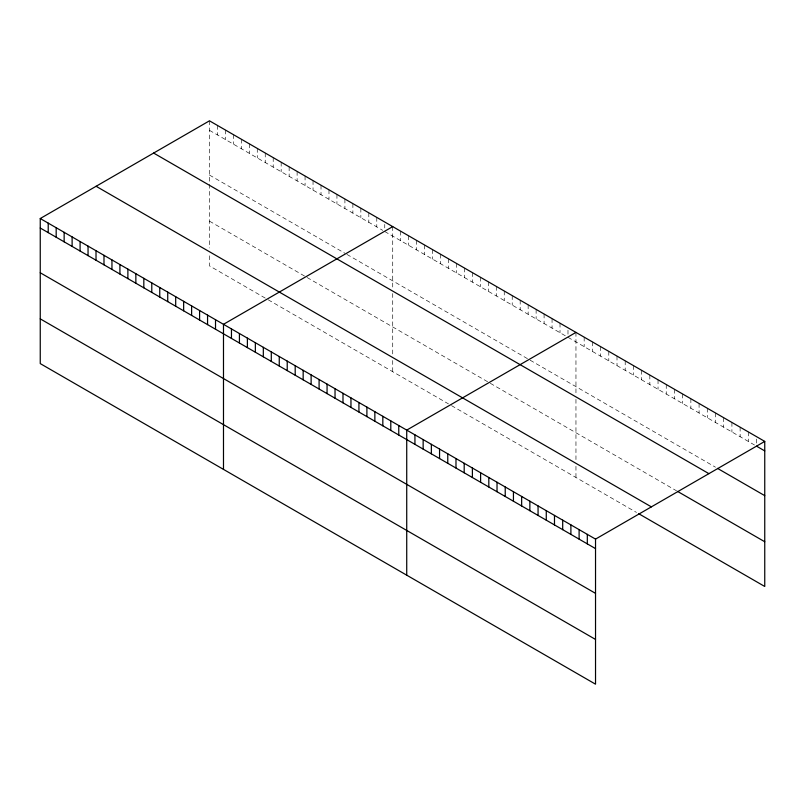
<?xml version="1.0" encoding="UTF-8"?>
<svg xmlns="http://www.w3.org/2000/svg" width="805" height="805" viewBox="0 0 805 805"><rect width="100%" height="100%" fill="white"/><g stroke="black" fill="none" stroke-linecap="round" stroke-linejoin="round"><path stroke-width="0.6" stroke-dasharray="4.03 3.02" d="M209.471 130.33L382.757 230.371M384.75 231.518L565.996 336.168M567.988 337.315L754.486 444.994M209.471 175.067L344.912 253.263M346.905 254.41L528.15 359.05M530.143 360.207L715.504 467.212M209.471 221.154L305.075 276.356M307.067 277.504L488.323 382.144M490.315 383.301L676.512 490.798M265.248 298.092L209.471 265.892L209.471 254.712M268.236 299.812L448.486 403.889M451.474 405.609L636.493 512.433M756.539 439.047L756.539 443.797M748.338 431.923L748.338 441.432M740.127 427.183L740.127 436.692M731.916 422.454L731.916 431.953M723.705 417.715L723.705 427.214M715.504 412.975L715.504 422.474M707.293 408.236L707.293 417.745M699.082 403.496L699.082 413.005M690.871 398.757L690.871 408.266M682.67 394.017L682.67 403.526M674.459 389.278L674.459 398.787M666.248 384.538L666.248 394.048M658.037 379.799L658.037 389.308M649.836 375.06L649.836 384.569M641.625 370.32L641.625 379.829M633.414 365.581L633.414 375.09M625.203 360.841L625.203 370.35M617.002 356.102L617.002 365.611M608.791 351.362L608.791 360.871M600.58 346.623L600.58 356.132M592.369 341.884L592.369 351.393M584.168 337.144L584.168 346.653M575.957 332.405L575.957 394.722M575.957 399.33L575.957 459.585M575.957 466.296L575.957 477.476M567.988 330.181L567.988 334.94M560.018 323.208L560.018 332.717M552.059 318.609L552.059 328.118M544.089 314.01L544.089 323.519M536.12 309.412L536.12 318.921M528.15 304.813L528.15 314.312M520.191 300.205L520.191 309.714M512.222 295.606L512.222 305.115M504.252 291.007L504.252 300.517M496.283 286.409L496.283 295.918M488.323 281.81L488.323 291.319M480.354 277.212L480.354 286.721M472.384 272.613L472.384 282.122M464.415 268.015L464.415 277.524M456.455 263.416L456.455 272.915M448.486 258.808L448.486 268.317M440.516 254.209L440.516 263.718M432.547 249.61L432.547 259.119M424.587 245.012L424.587 254.521M416.618 240.413L416.618 249.922M408.648 235.815L408.648 245.324M400.679 231.216L400.679 240.725M392.719 226.618L392.719 288.925M392.719 293.533L392.719 356.031M392.719 360.499L392.719 371.689M384.75 224.394L384.75 227.956M376.78 217.41L376.78 226.919M368.811 212.812L368.811 222.321M360.851 208.213L360.851 217.722M352.882 203.615L352.882 213.124M344.912 199.016L344.912 208.525M336.943 194.418L336.943 203.927M328.983 189.819L328.983 199.328M321.014 185.22L321.014 194.719M313.044 180.622L313.044 190.121M305.075 176.013L305.075 185.522M297.115 171.415L297.115 180.924M289.146 166.816L289.146 176.325M281.176 162.218L281.176 171.727M273.207 157.619L273.207 167.128M265.248 153.02L265.248 162.53M257.278 148.422L257.278 157.931M249.309 143.823L249.309 153.322M241.339 139.215L241.339 148.724M233.38 134.616L233.38 144.125M225.41 130.018L225.41 139.527M217.441 125.419L217.441 134.928M209.471 120.82L209.471 183.127M209.471 184.285L209.471 248"/><path stroke-width="1.21" d="M40.25 218.527L595.529 539.109L595.529 684.18L40.25 363.598L40.25 218.527L209.471 120.82L764.75 441.402L764.75 586.473L638.546 513.61M392.719 226.618L223.488 324.314L223.488 469.385M575.957 332.405L406.726 430.112L406.726 575.183M595.529 539.109L764.75 441.402M756.539 446.171L764.75 450.911M717.547 468.399L764.75 495.649M153.634 153.061L708.903 473.652M677.538 491.392L764.75 541.745M96.097 186.277L651.366 506.868M40.25 228.026L595.529 548.618M40.25 272.764L595.529 593.355M40.25 318.861L595.529 639.442M587.318 534.369L587.318 543.878M579.107 529.63L579.107 539.139M570.896 524.89L570.896 534.399M562.695 520.151L562.695 529.66M554.484 515.411L554.484 524.92M546.273 510.672L546.273 520.181M538.062 505.932L538.062 515.442M529.861 501.193L529.861 510.702M521.65 496.454L521.65 505.963M513.439 491.714L513.439 501.223M505.228 486.975L505.228 496.484M497.027 482.235L497.027 491.744M488.816 477.496L488.816 487.005M480.605 472.756L480.605 482.265M472.394 468.017L472.394 477.526M464.193 463.278L464.193 472.787M455.982 458.538L455.982 468.047M447.771 453.809L447.771 463.308M439.56 449.069L439.56 458.568M431.359 444.33L431.359 453.829M423.148 439.59L423.148 449.089M414.937 434.851L414.937 444.36M398.767 425.513L398.767 435.012M390.797 420.904L390.797 430.413M382.828 416.306L382.828 425.815M374.858 411.707L374.858 421.216M366.899 407.109L366.899 416.618M358.929 402.51L358.929 412.019M350.96 397.912L350.96 407.421M342.99 393.313L342.99 402.822M335.031 388.714L335.031 398.223M327.061 384.116L327.061 393.615M319.092 379.507L319.092 389.016M311.122 374.909L311.122 384.418M303.163 370.31L303.163 379.819M295.194 365.712L295.194 375.221M287.224 361.113L287.224 370.622M279.255 356.514L279.255 366.023M271.295 351.916L271.295 361.425M263.326 347.317L263.326 356.826M255.356 342.719L255.356 352.218M247.387 338.11L247.387 347.619M239.427 333.512L239.427 343.021M231.458 328.913L231.458 338.422M215.519 319.716L215.519 329.225M207.559 315.117L207.559 324.626M199.59 310.519L199.59 320.028M191.62 305.92L191.62 315.429M183.651 301.322L183.651 310.821M175.691 296.713L175.691 306.222M167.722 292.114L167.722 301.623M159.752 287.516L159.752 297.025M151.783 282.917L151.783 292.426M143.823 278.319L143.823 287.828M135.854 273.72L135.854 283.229M127.884 269.122L127.884 278.631M119.915 264.523L119.915 274.022M111.955 259.924L111.955 269.423M103.986 255.316L103.986 264.825M96.016 250.717L96.016 260.226M88.047 246.119L88.047 255.628M80.087 241.52L80.087 251.029M72.118 236.922L72.118 246.431M64.148 232.323L64.148 241.832M56.179 227.724L56.179 237.234M48.22 223.126L48.22 232.625"/></g></svg>
